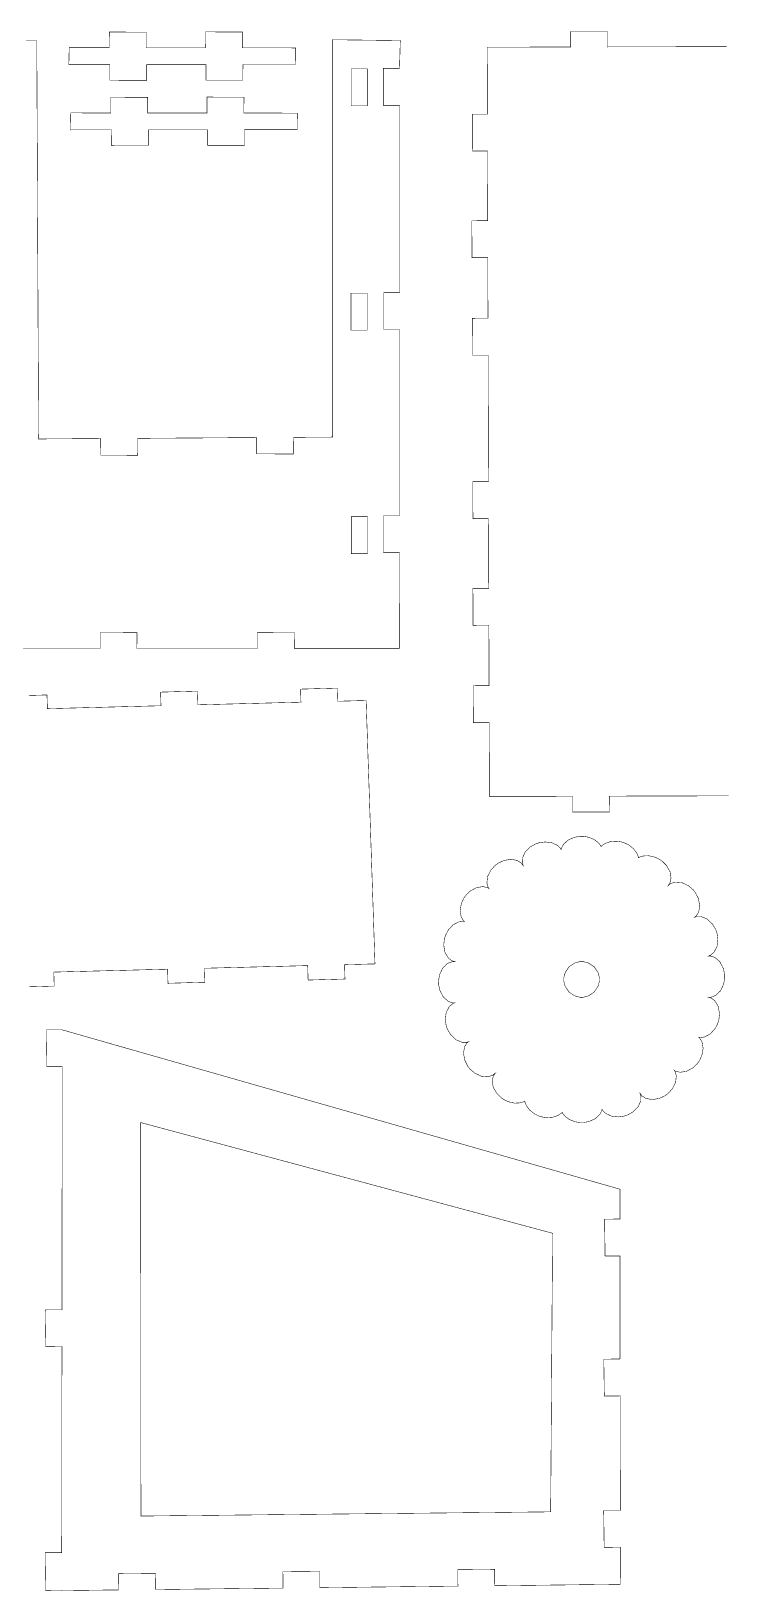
# Model space of a CAD drawing. Extents: x 0.7 to 27.4, y 1.6 to 10.2.
# Drawn here: x 9.51 to 13.16, y 2.01 to 10.21 of the extents above; entities that cross this region are included whole.
import ezdxf

# ---------------------------------------------------------------- set-up
doc = ezdxf.new("R2010")
doc.units = 0
doc.header["$MEASUREMENT"] = 0

msp = doc.modelspace()

# ---------------------------------------------------------------- linework, layer by layer
at = {"color": 0, "const_width": 0.00266}
for points in [[(10.6189, 10.2102), (10.6189, 10.2102), (10.6188, 10.1972), (10.6188, 10.1685), (10.6187, 10.1398), (10.6187, 10.1267), (10.6187, 10.1267), (10.6187, 10.1267), (10.6625, 10.1267), (10.7592, 10.1266), (10.8558, 10.1265), (10.8997, 10.1264), (10.8997, 10.1264), (10.8997, 10.1264), (10.8996, 10.1128), (10.8993, 10.0828), (10.899, 10.0529), (10.8989, 10.0393), (10.8989, 10.0393), (10.8989, 10.0393), (10.8556, 10.0393), (10.7604, 10.0391), (10.6652, 10.039), (10.622, 10.039), (10.622, 10.039), (10.622, 10.039), (10.6219, 10.0261), (10.6218, 9.99778), (10.6217, 9.96951), (10.6217, 9.9566), (10.6217, 9.9566), (10.6217, 9.9566), (10.6134, 9.95665), (10.5914, 9.95671), (10.5603, 9.95682), (10.5246, 9.95688), (10.489, 9.95697), (10.4579, 9.95708), (10.4359, 9.95714), (10.4276, 9.95714), (10.4276, 9.95714), (10.4276, 9.95714), (10.4276, 9.96989), (10.4277, 9.99794), (10.4277, 10.026), (10.4278, 10.0387), (10.4278, 10.0387), (10.4278, 10.0387), (10.4143, 10.0387), (10.379, 10.0387), (10.329, 10.0387), (10.2717, 10.0386), (10.2144, 10.0385), (10.1644, 10.0385), (10.1291, 10.0385), (10.1157, 10.0384), (10.1157, 10.0384), (10.1157, 10.0384), (10.1156, 10.0256), (10.1156, 9.99718), (10.1155, 9.96881), (10.1155, 9.95589), (10.1155, 9.95589), (10.1155, 9.95589), (10.1071, 9.95594), (10.0851, 9.956), (10.054, 9.95611), (10.0183, 9.95617), (9.98269, 9.95628), (9.95161, 9.95638), (9.92958, 9.95643), (9.92128, 9.95643), (9.92128, 9.95643), (9.92128, 9.95643), (9.92128, 9.96924), (9.92139, 9.99735), (9.92144, 10.0254), (9.9215, 10.0382), (9.9215, 10.0382), (9.9215, 10.0382), (9.91222, 10.0382), (9.88775, 10.0382), (9.85319, 10.0381), (9.81358, 10.0381), (9.77393, 10.038), (9.73936, 10.038), (9.7149, 10.038), (9.70568, 10.0379), (9.70568, 10.0379), (9.70568, 10.0379), (9.70594, 10.0519), (9.7066, 10.0827), (9.70725, 10.1135), (9.70757, 10.1274), (9.70757, 10.1274), (9.70757, 10.1274), (9.71658, 10.1274), (9.74046, 10.1274), (9.77419, 10.1274), (9.81287, 10.1274), (9.85151, 10.1273), (9.88525, 10.1273), (9.90912, 10.1273), (9.91818, 10.1273), (9.91818, 10.1273), (9.91818, 10.1273), (9.91818, 10.1403), (9.91829, 10.1687), (9.9184, 10.1971), (9.91846, 10.21), (9.91846, 10.21), (9.91846, 10.21), (9.92676, 10.21), (9.94879, 10.21), (9.97988, 10.2098), (10.0155, 10.2097), (10.0511, 10.2097), (10.0822, 10.2096), (10.1042, 10.2095), (10.1126, 10.2095), (10.1126, 10.2095), (10.1126, 10.2095), (10.1125, 10.1966), (10.1125, 10.1683), (10.1124, 10.14), (10.1124, 10.1271), (10.1124, 10.1271), (10.1124, 10.1271), (10.1258, 10.1271), (10.1611, 10.1271), (10.2111, 10.1271), (10.2684, 10.127), (10.3257, 10.127), (10.3757, 10.1269), (10.411, 10.1269), (10.4245, 10.1268), (10.4245, 10.1268), (10.4245, 10.1268), (10.4245, 10.14), (10.4246, 10.1688), (10.4246, 10.1976), (10.4247, 10.2107), (10.4247, 10.2107), (10.4247, 10.2107), (10.433, 10.2107), (10.455, 10.2107), (10.4861, 10.2106), (10.5217, 10.2104), (10.5574, 10.2104), (10.5885, 10.2103), (10.6105, 10.2102), (10.6189, 10.2102), (10.6189, 10.2102)], [(11.1913, 10.0162), (11.2769, 10.0162), (11.2769, 9.82206), (11.1913, 9.82206), (11.1913, 10.0162)], [(10.6272, 9.86724), (10.6272, 9.86724), (10.6272, 9.85422), (10.6271, 9.82547), (10.627, 9.79676), (10.627, 9.78369), (10.627, 9.78369), (10.627, 9.78369), (10.6709, 9.78369), (10.7676, 9.78358), (10.8642, 9.78353), (10.9082, 9.78347), (10.9082, 9.78347), (10.9082, 9.78347), (10.908, 9.76986), (10.9077, 9.7399), (10.9074, 9.70996), (10.9073, 9.69629), (10.9073, 9.69629), (10.9073, 9.69629), (10.864, 9.69629), (10.7688, 9.69618), (10.6736, 9.69607), (10.6303, 9.69601), (10.6303, 9.69601), (10.6303, 9.69601), (10.6303, 9.68317), (10.6302, 9.65483), (10.6301, 9.62651), (10.6301, 9.61361), (10.6301, 9.61361), (10.6301, 9.61361), (10.6217, 9.61367), (10.5997, 9.61372), (10.5686, 9.61382), (10.533, 9.61387), (10.4973, 9.61399), (10.4663, 9.6141), (10.4442, 9.61415), (10.4359, 9.61415), (10.4359, 9.61415), (10.4359, 9.61415), (10.4359, 9.62696), (10.436, 9.655), (10.4361, 9.68306), (10.4361, 9.69581), (10.4361, 9.69581), (10.4361, 9.69581), (10.4227, 9.69581), (10.3874, 9.69575), (10.3373, 9.69569), (10.2801, 9.69564), (10.2228, 9.69558), (10.1727, 9.69553), (10.1374, 9.69547), (10.124, 9.69542), (10.124, 9.69542), (10.124, 9.69542), (10.124, 9.68257), (10.1239, 9.65419), (10.1238, 9.62582), (10.1238, 9.6129), (10.1238, 9.6129), (10.1238, 9.6129), (10.1155, 9.61296), (10.0934, 9.61301), (10.0623, 9.61313), (10.0267, 9.61317), (9.99104, 9.61328), (9.95996, 9.61339), (9.93793, 9.61344), (9.92964, 9.61344), (9.92964, 9.61344), (9.92964, 9.61344), (9.92964, 9.62625), (9.92974, 9.65435), (9.92985, 9.68246), (9.9299, 9.69521), (9.9299, 9.69521), (9.9299, 9.69521), (9.92062, 9.69521), (9.89615, 9.69521), (9.8616, 9.69515), (9.822, 9.6951), (9.78233, 9.6951), (9.74778, 9.69504), (9.72331, 9.69504), (9.71408, 9.69499), (9.71408, 9.69499), (9.71408, 9.69499), (9.71436, 9.70899), (9.715, 9.73975), (9.7156, 9.77056), (9.71593, 9.7845), (9.71593, 9.7845), (9.71593, 9.7845), (9.72493, 9.7845), (9.74881, 9.7845), (9.78256, 9.78444), (9.82124, 9.7844), (9.85992, 9.7844), (9.89367, 9.78435), (9.91754, 9.78435), (9.9266, 9.78429), (9.9266, 9.78429), (9.9266, 9.78429), (9.9266, 9.79725), (9.92671, 9.82568), (9.92676, 9.85417), (9.92681, 9.86708), (9.92681, 9.86708), (9.92681, 9.86708), (9.93511, 9.86708), (9.95714, 9.86703), (9.98822, 9.86692), (10.0239, 9.86681), (10.0595, 9.86675), (10.0906, 9.86664), (10.1126, 9.8666), (10.121, 9.86654), (10.121, 9.86654), (10.121, 9.86654), (10.1209, 9.85368), (10.1208, 9.82536), (10.1207, 9.79704), (10.1207, 9.78412), (10.1207, 9.78412), (10.1207, 9.78412), (10.1341, 9.78412), (10.1694, 9.78412), (10.2195, 9.78407), (10.2768, 9.78401), (10.334, 9.78396), (10.3841, 9.7839), (10.4194, 9.7839), (10.4328, 9.78386), (10.4328, 9.78386), (10.4328, 9.78386), (10.4328, 9.79699), (10.4329, 9.82585), (10.4331, 9.85471), (10.4331, 9.86778), (10.4331, 9.86778), (10.4331, 9.86778), (10.4414, 9.86778), (10.4634, 9.86774), (10.4945, 9.86762), (10.5302, 9.86751), (10.5658, 9.86746), (10.5968, 9.86735), (10.6189, 9.86729), (10.6272, 9.86724), (10.6272, 9.86724)], [(11.1907, 8.83578), (11.2762, 8.83578), (11.2762, 8.6416), (11.1907, 8.6416), (11.1907, 8.83578)], [(11.1921, 7.65978), (11.2776, 7.65978), (11.2776, 7.4656), (11.1921, 7.4656), (11.1921, 7.65978)], [(12.4045, 5.97825), (12.413, 5.97825), (12.4384, 5.97424), (12.468, 5.963), (12.4914, 5.94586), (12.5042, 5.93007), (12.507, 5.9241), (12.5113, 5.92904), (12.5281, 5.94049), (12.5555, 5.95014), (12.5871, 5.95242), (12.6126, 5.949), (12.6207, 5.94656), (12.6288, 5.94417), (12.6521, 5.93294), (12.6771, 5.91363), (12.6947, 5.89046), (12.7024, 5.87164), (12.7033, 5.86513), (12.7089, 5.8686), (12.7283, 5.87478), (12.7573, 5.87619), (12.7883, 5.86936), (12.8117, 5.85872), (12.8188, 5.854), (12.8276, 5.84825), (12.8505, 5.82563), (12.8698, 5.79226), (12.8752, 5.75819), (12.8695, 5.73394), (12.8652, 5.72743), (12.8652, 5.72743), (12.8621, 5.72276), (12.859, 5.71804), (12.859, 5.71804), (12.859, 5.71804), (12.8634, 5.72151), (12.8679, 5.72499), (12.8679, 5.72499), (12.874, 5.72982), (12.8977, 5.73742), (12.9321, 5.73475), (12.9668, 5.71821), (12.9913, 5.69726), (12.9978, 5.68896), (13.0042, 5.68072), (13.0187, 5.65192), (13.0263, 5.61415), (13.0206, 5.58014), (13.0074, 5.55897), (13.0014, 5.55419), (13.0014, 5.55419), (12.9996, 5.55279), (12.9996, 5.55279), (12.9996, 5.55279), (13.0017, 5.55354), (13.0017, 5.55354), (13.0091, 5.55615), (13.0339, 5.55599), (13.0658, 5.54264), (13.0935, 5.51594), (13.1101, 5.48839), (13.1137, 5.47846), (13.1172, 5.46858), (13.1218, 5.43674), (13.1172, 5.39849), (13.101, 5.368), (13.0819, 5.35206), (13.0746, 5.34944), (13.0746, 5.34944), (13.0728, 5.34879), (13.0728, 5.34879), (13.0728, 5.34879), (13.0747, 5.34879), (13.0747, 5.34879), (13.0825, 5.34901), (13.106, 5.34099), (13.132, 5.31831), (13.15, 5.28424), (13.1571, 5.25282), (13.1573, 5.24229), (13.1573, 5.24229), (13.1573, 5.24229), (13.1573, 5.24229), (13.1576, 5.23182), (13.1519, 5.20008), (13.1355, 5.16525), (13.1105, 5.14139), (13.0873, 5.13232), (13.0796, 5.13211), (13.0796, 5.13211), (13.0717, 5.13194), (13.0717, 5.13194), (13.0717, 5.13194), (13.0755, 5.13081), (13.0793, 5.12961), (13.0793, 5.12961), (13.0866, 5.12733), (13.1064, 5.11225), (13.1239, 5.08247), (13.1302, 5.04449), (13.1268, 5.01247), (13.1237, 5.00239), (13.1208, 4.99278), (13.1063, 4.96565), (13.0813, 4.93832), (13.0518, 4.92275), (13.0283, 4.9196), (13.021, 4.92106), (13.0266, 4.91618), (13.0385, 4.89561), (13.044, 4.86274), (13.0375, 4.82633), (13.0248, 4.79833), (13.019, 4.7901), (13.013, 4.78163), (12.9899, 4.75971), (12.9563, 4.74154), (12.9224, 4.73687), (12.8985, 4.74283), (12.8922, 4.74713), (12.8966, 4.74083), (12.903, 4.71712), (12.899, 4.68311), (12.8815, 4.64919), (12.8601, 4.62565), (12.8517, 4.61947), (12.8433, 4.61322), (12.8141, 4.59961), (12.7762, 4.59299), (12.7423, 4.59967), (12.7216, 4.61339), (12.717, 4.61963), (12.717, 4.61963), (12.7144, 4.62315), (12.7117, 4.62663), (12.7117, 4.62663), (12.7117, 4.62663), (12.7131, 4.6225), (12.7144, 4.61833), (12.7144, 4.61833), (12.7168, 4.61094), (12.7158, 4.5861), (12.7015, 4.55469), (12.674, 4.52772), (12.6459, 4.51199), (12.636, 4.50874), (12.6266, 4.50575), (12.5971, 4.5019), (12.5612, 4.50597), (12.5318, 4.51992), (12.5154, 4.53603), (12.512, 4.54249), (12.5108, 4.53532), (12.5002, 4.51492), (12.4764, 4.49262), (12.4436, 4.47771), (12.4143, 4.47228), (12.4045, 4.47228), (12.396, 4.47228), (12.3706, 4.47635), (12.341, 4.48757), (12.3175, 4.50478), (12.3048, 4.52056), (12.302, 4.52647), (12.2976, 4.5216), (12.2809, 4.51014), (12.2535, 4.50043), (12.2219, 4.49815), (12.1964, 4.50163), (12.1883, 4.50401), (12.1802, 4.50646), (12.157, 4.51764), (12.1318, 4.53694), (12.1143, 4.56011), (12.1066, 4.57894), (12.1057, 4.58539), (12.1001, 4.58197), (12.0807, 4.57579), (12.0517, 4.57438), (12.0208, 4.58128), (11.9973, 4.5919), (11.9902, 4.59651), (11.9814, 4.60232), (11.9586, 4.625), (11.9392, 4.65831), (11.9338, 4.69243), (11.9396, 4.71664), (11.9438, 4.7231), (11.9438, 4.7231), (11.9469, 4.72781), (11.95, 4.73247), (11.95, 4.73247), (11.95, 4.73247), (11.9456, 4.729), (11.9411, 4.72553), (11.9411, 4.72553), (11.935, 4.72076), (11.9113, 4.71317), (11.8769, 4.71582), (11.8421, 4.73236), (11.8177, 4.75331), (11.8112, 4.76156), (11.8047, 4.76986), (11.7903, 4.79867), (11.7827, 4.83643), (11.7884, 4.87044), (11.8015, 4.89154), (11.8077, 4.89632), (11.8077, 4.89632), (11.8095, 4.89774), (11.8095, 4.89774), (11.8095, 4.89774), (11.8073, 4.89697), (11.8073, 4.89697), (11.8, 4.89437), (11.7751, 4.89458), (11.7433, 4.90793), (11.7154, 4.93463), (11.6989, 4.96218), (11.6954, 4.97206), (11.6918, 4.98199), (11.6872, 5.01383), (11.6918, 5.05208), (11.708, 5.08263), (11.7271, 5.09853), (11.7344, 5.10113), (11.7344, 5.10113), (11.7363, 5.10178), (11.7363, 5.10178), (11.7363, 5.10178), (11.7343, 5.10172), (11.7343, 5.10172), (11.7265, 5.10157), (11.703, 5.1096), (11.677, 5.13226), (11.659, 5.16635), (11.652, 5.19775), (11.6518, 5.20822), (11.6515, 5.21875), (11.6571, 5.25049), (11.6736, 5.28532), (11.6985, 5.30919), (11.7216, 5.31825), (11.7294, 5.31842), (11.7294, 5.31842), (11.7373, 5.31858), (11.7373, 5.31858), (11.7373, 5.31858), (11.7336, 5.31976), (11.7298, 5.3209), (11.7298, 5.3209), (11.7224, 5.32324), (11.7026, 5.33832), (11.6851, 5.36811), (11.6788, 5.40608), (11.6821, 5.4381), (11.6853, 5.44814), (11.6853, 5.44814), (11.6853, 5.44819), (11.6853, 5.44819), (11.6883, 5.45785), (11.7027, 5.48497), (11.7277, 5.51226), (11.7572, 5.52789), (11.7807, 5.53093), (11.7881, 5.52946), (11.7824, 5.5344), (11.7706, 5.55496), (11.765, 5.58783), (11.7715, 5.62429), (11.7842, 5.65229), (11.79, 5.66049), (11.796, 5.669), (11.8191, 5.69092), (11.8527, 5.7091), (11.8866, 5.71371), (11.9104, 5.70774), (11.9168, 5.70344), (11.9124, 5.70979), (11.906, 5.73351), (11.9099, 5.76747), (11.9275, 5.80138), (11.9489, 5.82493), (11.9573, 5.83106), (11.9658, 5.83729), (11.9949, 5.85097), (12.0328, 5.85758), (12.0667, 5.85092), (12.0875, 5.83724), (12.0921, 5.83094), (12.0921, 5.83094), (12.0947, 5.82742), (12.0973, 5.82389), (12.0973, 5.82389), (12.0973, 5.82389), (12.096, 5.82807), (12.0946, 5.83219), (12.0946, 5.83219), (12.0922, 5.83963), (12.0932, 5.86447), (12.1075, 5.89589), (12.135, 5.9229), (12.1631, 5.93858), (12.1731, 5.94179), (12.1824, 5.94482), (12.2119, 5.94868), (12.2477, 5.94461), (12.2772, 5.93072), (12.2936, 5.91461), (12.297, 5.9081), (12.2982, 5.91531), (12.3089, 5.93571), (12.3326, 5.95796), (12.3654, 5.97288), (12.3947, 5.97825), (12.4045, 5.97825)], [(12.4045, 5.31901), (12.3953, 5.31901), (12.368, 5.31168), (12.3382, 5.29161), (12.3181, 5.26178), (12.3108, 5.23443), (12.3108, 5.22526), (12.3108, 5.21615), (12.3181, 5.18881), (12.3382, 5.15901), (12.368, 5.13889), (12.3953, 5.13151), (12.4045, 5.13151), (12.4136, 5.13151), (12.441, 5.13889), (12.4708, 5.15901), (12.4909, 5.18881), (12.4983, 5.21615), (12.4983, 5.22526), (12.4983, 5.23443), (12.4909, 5.26178), (12.4708, 5.29161), (12.441, 5.31168), (12.4136, 5.31901), (12.4045, 5.31901)], [(12.4045, 5.31901), (12.3953, 5.31901), (12.368, 5.31168), (12.3382, 5.29161), (12.3181, 5.26178), (12.3108, 5.23443), (12.3108, 5.22526), (12.3108, 5.21615), (12.3181, 5.18881), (12.3382, 5.15901), (12.368, 5.13889), (12.3953, 5.13151), (12.4045, 5.13151), (12.4136, 5.13151), (12.441, 5.13889), (12.4708, 5.15901), (12.4909, 5.18881), (12.4983, 5.21615), (12.4983, 5.22526), (12.4983, 5.23443), (12.4909, 5.26178), (12.4708, 5.29161), (12.441, 5.31168), (12.4136, 5.31901), (12.4045, 5.31901)], [(12.4045, 5.31901), (12.3953, 5.31901), (12.368, 5.31168), (12.3382, 5.29161), (12.3181, 5.26178), (12.3108, 5.23443), (12.3108, 5.22526), (12.3108, 5.21615), (12.3181, 5.18881), (12.3382, 5.15901), (12.368, 5.13889), (12.3953, 5.13151), (12.4045, 5.13151), (12.4136, 5.13151), (12.441, 5.13889), (12.4708, 5.15901), (12.4909, 5.18881), (12.4983, 5.21615), (12.4983, 5.22526), (12.4983, 5.23443), (12.4909, 5.26178), (12.4708, 5.29161), (12.441, 5.31168), (12.4136, 5.31901), (12.4045, 5.31901)], [(12.4045, 5.31901), (12.3953, 5.31901), (12.368, 5.31168), (12.3382, 5.29161), (12.3181, 5.26178), (12.3108, 5.23443), (12.3108, 5.22526), (12.3108, 5.21615), (12.3181, 5.18881), (12.3382, 5.15901), (12.368, 5.13889), (12.3953, 5.13151), (12.4045, 5.13151), (12.4136, 5.13151), (12.441, 5.13889), (12.4708, 5.15901), (12.4909, 5.18881), (12.4983, 5.21615), (12.4983, 5.22526), (12.4983, 5.23443), (12.4909, 5.26178), (12.4708, 5.29161), (12.441, 5.31168), (12.4136, 5.31901), (12.4045, 5.31901)], [(12.4045, 5.31901), (12.3953, 5.31901), (12.368, 5.31168), (12.3382, 5.29156), (12.3181, 5.26178), (12.3108, 5.23443), (12.3108, 5.22526), (12.3108, 5.21615), (12.3181, 5.18881), (12.3382, 5.15901), (12.368, 5.13889), (12.3953, 5.13151), (12.4045, 5.13151), (12.4136, 5.13151), (12.441, 5.13889), (12.4708, 5.15901), (12.4909, 5.18881), (12.4983, 5.21615), (12.4983, 5.22526), (12.4983, 5.23443), (12.4909, 5.26178), (12.4708, 5.29156), (12.441, 5.31168), (12.4136, 5.31901), (12.4045, 5.31901)], [(12.4045, 5.31901), (12.3953, 5.31901), (12.368, 5.31168), (12.3382, 5.29156), (12.3181, 5.26178), (12.3108, 5.23443), (12.3108, 5.22526), (12.3108, 5.21615), (12.3181, 5.18881), (12.3382, 5.15901), (12.368, 5.13889), (12.3953, 5.13151), (12.4045, 5.13151), (12.4136, 5.13151), (12.441, 5.13889), (12.4708, 5.15901), (12.4909, 5.18881), (12.4983, 5.21615), (12.4983, 5.22526), (12.4983, 5.23443), (12.4909, 5.26178), (12.4708, 5.29156), (12.441, 5.31168), (12.4136, 5.31901), (12.4045, 5.31901)], [(12.4045, 5.31901), (12.3953, 5.31901), (12.368, 5.31168), (12.3382, 5.29156), (12.3181, 5.26178), (12.3108, 5.23443), (12.3108, 5.22526), (12.3108, 5.21615), (12.3181, 5.18881), (12.3382, 5.15901), (12.368, 5.13889), (12.3953, 5.13151), (12.4045, 5.13151), (12.4136, 5.13151), (12.441, 5.13889), (12.4708, 5.15901), (12.4909, 5.18881), (12.4983, 5.21615), (12.4983, 5.22526), (12.4983, 5.23443), (12.4909, 5.26178), (12.4708, 5.29156), (12.441, 5.31168), (12.4136, 5.31901), (12.4045, 5.31901)], [(12.4045, 5.31901), (12.3953, 5.31901), (12.368, 5.31168), (12.3382, 5.29156), (12.3181, 5.26178), (12.3108, 5.23443), (12.3108, 5.22526), (12.3108, 5.21615), (12.3181, 5.18881), (12.3382, 5.15901), (12.368, 5.13889), (12.3953, 5.13151), (12.4045, 5.13151), (12.4136, 5.13151), (12.441, 5.13889), (12.4708, 5.15901), (12.4909, 5.18881), (12.4983, 5.21615), (12.4983, 5.22526), (12.4983, 5.23443), (12.4909, 5.26178), (12.4708, 5.29156), (12.441, 5.31168), (12.4136, 5.31901), (12.4045, 5.31901)], [(12.4045, 5.31901), (12.3953, 5.31901), (12.368, 5.31168), (12.3382, 5.29156), (12.3181, 5.26178), (12.3108, 5.23443), (12.3108, 5.22526), (12.3108, 5.21615), (12.3181, 5.18881), (12.3382, 5.15901), (12.368, 5.13889), (12.3953, 5.13151), (12.4045, 5.13151), (12.4136, 5.13151), (12.441, 5.13889), (12.4708, 5.15901), (12.4909, 5.18881), (12.4983, 5.21615), (12.4983, 5.22526), (12.4983, 5.23443), (12.4909, 5.26178), (12.4708, 5.29156), (12.441, 5.31168), (12.4136, 5.31901), (12.4045, 5.31901)], [(12.4045, 5.31901), (12.3953, 5.31901), (12.368, 5.31168), (12.3382, 5.29156), (12.3181, 5.26178), (12.3108, 5.23443), (12.3108, 5.22526), (12.3108, 5.21615), (12.3181, 5.18881), (12.3382, 5.15901), (12.368, 5.13889), (12.3953, 5.13151), (12.4045, 5.13151), (12.4136, 5.13151), (12.441, 5.13889), (12.4708, 5.15901), (12.4909, 5.18881), (12.4983, 5.21615), (12.4983, 5.22526), (12.4983, 5.23443), (12.4909, 5.26178), (12.4708, 5.29156), (12.441, 5.31168), (12.4136, 5.31901), (12.4045, 5.31901)], [(12.4045, 5.31901), (12.3953, 5.31901), (12.368, 5.31168), (12.3382, 5.29156), (12.3181, 5.26178), (12.3108, 5.23443), (12.3108, 5.22526), (12.3108, 5.21615), (12.3181, 5.18881), (12.3382, 5.15901), (12.368, 5.13889), (12.3953, 5.13151), (12.4045, 5.13151), (12.4136, 5.13151), (12.441, 5.13889), (12.4708, 5.15901), (12.4909, 5.18881), (12.4983, 5.21615), (12.4983, 5.22526), (12.4983, 5.23443), (12.4909, 5.26178), (12.4708, 5.29156), (12.441, 5.31168), (12.4136, 5.31901), (12.4045, 5.31901)], [(12.4045, 5.31901), (12.3953, 5.31901), (12.368, 5.31168), (12.3382, 5.29156), (12.3181, 5.26178), (12.3108, 5.23443), (12.3108, 5.22526), (12.3108, 5.21615), (12.3181, 5.18881), (12.3382, 5.15901), (12.368, 5.13889), (12.3953, 5.13151), (12.4045, 5.13151), (12.4136, 5.13151), (12.441, 5.13889), (12.4708, 5.15901), (12.4909, 5.18881), (12.4983, 5.21615), (12.4983, 5.22526), (12.4983, 5.23443), (12.4909, 5.26178), (12.4708, 5.29156), (12.441, 5.31168), (12.4136, 5.31901), (12.4045, 5.31901)], [(12.4045, 5.31901), (12.3953, 5.31901), (12.368, 5.31168), (12.3382, 5.29156), (12.3181, 5.26178), (12.3108, 5.23443), (12.3108, 5.22526), (12.3108, 5.21615), (12.3181, 5.18881), (12.3382, 5.15901), (12.368, 5.13889), (12.3953, 5.13151), (12.4045, 5.13151), (12.4136, 5.13151), (12.441, 5.13889), (12.4708, 5.15901), (12.4909, 5.18881), (12.4983, 5.21615), (12.4983, 5.22526), (12.4983, 5.23443), (12.4909, 5.26178), (12.4708, 5.29156), (12.441, 5.31168), (12.4136, 5.31901), (12.4045, 5.31901)], [(12.4045, 5.31901), (12.3953, 5.31901), (12.368, 5.31168), (12.3382, 5.29156), (12.3181, 5.26178), (12.3108, 5.23443), (12.3108, 5.22526), (12.3108, 5.21615), (12.3181, 5.18881), (12.3382, 5.15901), (12.368, 5.13889), (12.3953, 5.13151), (12.4045, 5.13151), (12.4136, 5.13151), (12.441, 5.13889), (12.4708, 5.15901), (12.4909, 5.18881), (12.4983, 5.21615), (12.4983, 5.22526), (12.4983, 5.23443), (12.4909, 5.26178), (12.4708, 5.29156), (12.441, 5.31168), (12.4136, 5.31901), (12.4045, 5.31901)], [(12.4045, 5.31901), (12.3953, 5.31901), (12.368, 5.31168), (12.3382, 5.29156), (12.3181, 5.26178), (12.3108, 5.23443), (12.3108, 5.22526), (12.3108, 5.21615), (12.3181, 5.18881), (12.3382, 5.15901), (12.368, 5.13889), (12.3953, 5.13151), (12.4045, 5.13151), (12.4136, 5.13151), (12.441, 5.13889), (12.4708, 5.15901), (12.4909, 5.18881), (12.4983, 5.21615), (12.4983, 5.22526), (12.4983, 5.23443), (12.4909, 5.26178), (12.4708, 5.29156), (12.441, 5.31168), (12.4136, 5.31901), (12.4045, 5.31901)], [(12.4045, 5.31901), (12.3953, 5.31901), (12.368, 5.31168), (12.3382, 5.29156), (12.3181, 5.26178), (12.3108, 5.23443), (12.3108, 5.22526), (12.3108, 5.21615), (12.3181, 5.18881), (12.3382, 5.15901), (12.368, 5.13889), (12.3953, 5.13151), (12.4045, 5.13151), (12.4136, 5.13151), (12.441, 5.13889), (12.4708, 5.15901), (12.4909, 5.18881), (12.4983, 5.21615), (12.4983, 5.22526), (12.4983, 5.23443), (12.4909, 5.26178), (12.4708, 5.29156), (12.441, 5.31168), (12.4136, 5.31901), (12.4045, 5.31901)], [(12.4045, 5.31901), (12.3953, 5.31901), (12.368, 5.31168), (12.3382, 5.29156), (12.3181, 5.26178), (12.3108, 5.23443), (12.3108, 5.22526), (12.3108, 5.21615), (12.3181, 5.18881), (12.3382, 5.15901), (12.368, 5.13889), (12.3953, 5.13151), (12.4045, 5.13151), (12.4136, 5.13151), (12.441, 5.13889), (12.4708, 5.15901), (12.4909, 5.18881), (12.4983, 5.21615), (12.4983, 5.22526), (12.4983, 5.23443), (12.4909, 5.26178), (12.4708, 5.29156), (12.441, 5.31168), (12.4136, 5.31901), (12.4045, 5.31901)], [(12.4045, 5.31901), (12.3953, 5.31901), (12.368, 5.31168), (12.3382, 5.29156), (12.3181, 5.26178), (12.3108, 5.23443), (12.3108, 5.22526), (12.3108, 5.21615), (12.3181, 5.18881), (12.3382, 5.15901), (12.368, 5.13889), (12.3953, 5.13151), (12.4045, 5.13151), (12.4136, 5.13151), (12.441, 5.13889), (12.4708, 5.15901), (12.4909, 5.18881), (12.4983, 5.21615), (12.4983, 5.22526), (12.4983, 5.23443), (12.4909, 5.26178), (12.4708, 5.29156), (12.441, 5.31168), (12.4136, 5.31901), (12.4045, 5.31901)], [(12.4045, 5.31901), (12.3953, 5.31901), (12.368, 5.31168), (12.3382, 5.29156), (12.3181, 5.26178), (12.3108, 5.23443), (12.3108, 5.22526), (12.3108, 5.21615), (12.3181, 5.18881), (12.3382, 5.15901), (12.368, 5.13889), (12.3953, 5.13151), (12.4045, 5.13151), (12.4136, 5.13151), (12.441, 5.13889), (12.4708, 5.15901), (12.4909, 5.18881), (12.4983, 5.21615), (12.4983, 5.22526), (12.4983, 5.23443), (12.4909, 5.26178), (12.4708, 5.29156), (12.441, 5.31168), (12.4136, 5.31901), (12.4045, 5.31901)], [(12.4045, 5.31901), (12.3953, 5.31901), (12.368, 5.31168), (12.3382, 5.29156), (12.3181, 5.26178), (12.3108, 5.23443), (12.3108, 5.22526), (12.3108, 5.21615), (12.3181, 5.18881), (12.3382, 5.15901), (12.368, 5.13889), (12.3953, 5.13151), (12.4045, 5.13151), (12.4136, 5.13151), (12.441, 5.13889), (12.4708, 5.15901), (12.4909, 5.18881), (12.4983, 5.21615), (12.4983, 5.22526), (12.4983, 5.23443), (12.4909, 5.26178), (12.4708, 5.29156), (12.441, 5.31168), (12.4136, 5.31901), (12.4045, 5.31901)], [(12.4045, 5.31901), (12.3953, 5.31901), (12.368, 5.31168), (12.3382, 5.29156), (12.3181, 5.26178), (12.3108, 5.23443), (12.3108, 5.22526), (12.3108, 5.21615), (12.3181, 5.18881), (12.3382, 5.15901), (12.368, 5.13889), (12.3953, 5.13151), (12.4045, 5.13151), (12.4136, 5.13151), (12.441, 5.13889), (12.4708, 5.15901), (12.4909, 5.18881), (12.4983, 5.21615), (12.4983, 5.22526), (12.4983, 5.23443), (12.4909, 5.26178), (12.4708, 5.29156), (12.441, 5.31168), (12.4136, 5.31901), (12.4045, 5.31901)], [(9.6709, 4.9599), (9.6709, 4.9599), (9.70383, 4.95053), (9.79699, 4.92393), (9.94174, 4.88254), (10.1295, 4.82894), (10.3517, 4.76546), (10.5996, 4.69467), (10.8648, 4.61893), (11.1385, 4.54075), (11.4123, 4.46257), (11.6774, 4.38683), (11.9253, 4.31603), (12.1475, 4.25256), (12.3353, 4.19894), (12.48, 4.15756), (12.5732, 4.13097), (12.6062, 4.12153), (12.6062, 4.12153), (12.6062, 4.12153), (12.6062, 4.11481), (12.6062, 4.097), (12.6062, 4.07189), (12.6062, 4.04303), (12.6062, 4.01421), (12.6062, 3.9891), (12.6062, 3.97131), (12.6063, 3.96451), (12.6063, 3.96451), (12.6063, 3.96451), (12.5936, 3.96446), (12.5659, 3.96436), (12.538, 3.96425), (12.5254, 3.96414), (12.5254, 3.96414), (12.5254, 3.96414), (12.5256, 3.95583), (12.5258, 3.93392), (12.5262, 3.90294), (12.5267, 3.86735), (12.5272, 3.83182), (12.5276, 3.80083), (12.5278, 3.77892), (12.528, 3.77056), (12.528, 3.77056), (12.528, 3.77056), (12.5402, 3.77051), (12.5672, 3.7704), (12.5941, 3.77029), (12.6063, 3.77018), (12.6063, 3.77018), (12.6063, 3.77018), (12.6063, 3.74696), (12.6064, 3.6856), (12.6064, 3.59885), (12.6066, 3.49946), (12.6066, 3.40007), (12.6067, 3.31332), (12.6067, 3.25196), (12.6068, 3.22868), (12.6068, 3.22868), (12.6068, 3.22868), (12.5934, 3.22846), (12.5641, 3.22786), (12.5347, 3.22732), (12.5214, 3.22706), (12.5214, 3.22706), (12.5214, 3.22706), (12.5214, 3.21875), (12.5217, 3.19678), (12.5221, 3.16569), (12.5226, 3.13004), (12.5231, 3.09446), (12.5234, 3.06338), (12.5238, 3.04139), (12.5239, 3.03304), (12.5239, 3.03304), (12.5239, 3.03304), (12.5372, 3.03321), (12.5666, 3.03358), (12.596, 3.03396), (12.6094, 3.03407), (12.6094, 3.03407), (12.6094, 3.03407), (12.6093, 3.00819), (12.6092, 2.93994), (12.609, 2.84343), (12.6088, 2.73275), (12.6087, 2.62213), (12.6085, 2.52561), (12.6083, 2.45736), (12.6083, 2.43143), (12.6083, 2.43143), (12.6083, 2.43143), (12.5946, 2.43143), (12.5646, 2.43143), (12.5344, 2.43143), (12.5208, 2.43138), (12.5208, 2.43138), (12.5208, 2.43138), (12.5208, 2.42307), (12.5211, 2.40104), (12.5215, 2.36996), (12.522, 2.33431), (12.5224, 2.29867), (12.5228, 2.26758), (12.5231, 2.24556), (12.5232, 2.23719), (12.5232, 2.23719), (12.5232, 2.23719), (12.5365, 2.23736), (12.5659, 2.23774), (12.5952, 2.23813), (12.6086, 2.23822), (12.6086, 2.23822), (12.6086, 2.23822), (12.6086, 2.22987), (12.6085, 2.20774), (12.6083, 2.17643), (12.6081, 2.14057), (12.608, 2.10471), (12.6078, 2.0734), (12.6077, 2.05126), (12.6077, 2.04286), (12.6077, 2.04286), (12.6077, 2.04286), (12.5793, 2.04258), (12.5045, 2.04172), (12.3988, 2.04053), (12.2775, 2.03911), (12.1563, 2.03776), (12.0505, 2.03657), (11.9757, 2.03569), (11.9474, 2.03537), (11.9474, 2.03537), (11.9474, 2.03537), (11.9473, 2.04883), (11.9471, 2.07835), (11.9468, 2.10792), (11.9467, 2.12131), (11.9467, 2.12131), (11.9467, 2.12131), (11.9384, 2.12125), (11.9163, 2.12104), (11.8852, 2.12076), (11.8496, 2.12044), (11.814, 2.12011), (11.7829, 2.11985), (11.7608, 2.11963), (11.7526, 2.11951), (11.7526, 2.11951), (11.7526, 2.11951), (11.7527, 2.10613), (11.7531, 2.0765), (11.7534, 2.04688), (11.7536, 2.03342), (11.7536, 2.03342), (11.7536, 2.03342), (11.7224, 2.0331), (11.64, 2.03213), (11.5237, 2.03076), (11.3902, 2.02924), (11.2567, 2.02772), (11.1403, 2.02636), (11.058, 2.02539), (11.0268, 2.02501), (11.0268, 2.02501), (11.0268, 2.02501), (11.0267, 2.03836), (11.0266, 2.0676), (11.0265, 2.0969), (11.0264, 2.11019), (11.0264, 2.11019), (11.0264, 2.11019), (11.0181, 2.11014), (10.996, 2.10992), (10.965, 2.10965), (10.9294, 2.10932), (10.8937, 2.109), (10.8626, 2.10872), (10.8406, 2.10851), (10.8323, 2.1084), (10.8323, 2.1084), (10.8323, 2.1084), (10.8324, 2.09506), (10.8327, 2.06565), (10.8331, 2.03624), (10.8332, 2.02285), (10.8332, 2.02285), (10.8332, 2.02285), (10.8044, 2.02257), (10.7285, 2.02171), (10.6212, 2.02051), (10.4981, 2.0191), (10.3751, 2.01774), (10.2677, 2.01654), (10.1918, 2.01568), (10.163, 2.01535), (10.163, 2.01535), (10.163, 2.01535), (10.1628, 2.02869), (10.1624, 2.05806), (10.1621, 2.08746), (10.1619, 2.10075), (10.1619, 2.10075), (10.1619, 2.10075), (10.1535, 2.10069), (10.1315, 2.10047), (10.1004, 2.10021), (10.0648, 2.09987), (10.0291, 2.09956), (9.99804, 2.09928), (9.97601, 2.09907), (9.96772, 2.09896), (9.96772, 2.09896), (9.96772, 2.09896), (9.96767, 2.08561), (9.96756, 2.05615), (9.96739, 2.02669), (9.96739, 2.01329), (9.96739, 2.01329), (9.96739, 2.01329), (9.95454, 2.01318), (9.92062, 2.01281), (9.87272, 2.01226), (9.81776, 2.01161), (9.76281, 2.01101), (9.7149, 2.01047), (9.68099, 2.0101), (9.66818, 2.00993), (9.66818, 2.00993), (9.66818, 2.00993), (9.66775, 2.0121), (9.66775, 2.0121), (9.66775, 2.0121), (9.65451, 2.01199), (9.62543, 2.01167), (9.59631, 2.01133), (9.58311, 2.01118), (9.58311, 2.01118), (9.58311, 2.01118), (9.58301, 2.01975), (9.58268, 2.04221), (9.58231, 2.07394), (9.58188, 2.11035), (9.58143, 2.14681), (9.58106, 2.17854), (9.58074, 2.20101), (9.58068, 2.20953), (9.58068, 2.20953), (9.58068, 2.20953), (9.59435, 2.20953), (9.62451, 2.20953), (9.65463, 2.20953), (9.66835, 2.20947), (9.66835, 2.20947), (9.66835, 2.20947), (9.66835, 2.25612), (9.66846, 2.37901), (9.66868, 2.55274), (9.66883, 2.75185), (9.669, 2.95101), (9.66922, 3.12472), (9.66932, 3.24761), (9.66938, 3.29422), (9.66938, 3.29422), (9.66938, 3.29422), (9.65614, 3.294), (9.62706, 3.29346), (9.59793, 3.29297), (9.58475, 3.29269), (9.58475, 3.29269), (9.58475, 3.29269), (9.58464, 3.30106), (9.58436, 3.32308), (9.58399, 3.35417), (9.58356, 3.38976), (9.58306, 3.4254), (9.58268, 3.45649), (9.58242, 3.47851), (9.58236, 3.48682), (9.58236, 3.48682), (9.58236, 3.48682), (9.59597, 3.48687), (9.62592, 3.48687), (9.65588, 3.48687), (9.66954, 3.48687), (9.66954, 3.48687), (9.66954, 3.48687), (9.66954, 3.50125), (9.66954, 3.54189), (9.66965, 3.60499), (9.66971, 3.68679), (9.66982, 3.78364), (9.66986, 3.89171), (9.66997, 4.00732), (9.67014, 4.12663), (9.67025, 4.24593), (9.67036, 4.36154), (9.67042, 4.46962), (9.67051, 4.56646), (9.67057, 4.64828), (9.67068, 4.71137), (9.67068, 4.75201), (9.67074, 4.76633), (9.67074, 4.76633), (9.67074, 4.76633), (9.6581, 4.76633), (9.63043, 4.76633), (9.60275, 4.76633), (9.59017, 4.76628), (9.59017, 4.76628), (9.59017, 4.76628), (9.59006, 4.77463), (9.58979, 4.79665), (9.58942, 4.82775), (9.58897, 4.86333), (9.58849, 4.89899), (9.58811, 4.93007), (9.58783, 4.9521), (9.58778, 4.96039), (9.58778, 4.96039), (9.58778, 4.96039), (9.60075, 4.96035), (9.62935, 4.96018), (9.65788, 4.96001), (9.6709, 4.9599), (9.6709, 4.9599)], [(12.2517, 3.88976), (12.2517, 3.88976), (12.2273, 3.89632), (12.1585, 3.91482), (12.0516, 3.94358), (11.9129, 3.98085), (11.7488, 4.0249), (11.5657, 4.07417), (11.3698, 4.12679), (11.1676, 4.1811), (10.9654, 4.23546), (10.7696, 4.28808), (10.5865, 4.33735), (10.4224, 4.3814), (10.2837, 4.41868), (10.1768, 4.44743), (10.108, 4.46593), (10.0837, 4.47244), (10.0837, 4.47244), (10.0837, 4.47244), (10.0837, 4.44922), (10.0837, 4.38351), (10.0838, 4.28142), (10.0839, 4.14893), (10.084, 3.99224), (10.0841, 3.81733), (10.0842, 3.63032), (10.0844, 3.43718), (10.0845, 3.24408), (10.0847, 3.05707), (10.0848, 2.88217), (10.0849, 2.72547), (10.085, 2.59299), (10.0851, 2.49089), (10.0851, 2.42518), (10.0852, 2.40192), (10.0852, 2.40192), (10.0852, 2.40192), (10.1094, 2.40218), (10.1778, 2.40289), (10.2842, 2.40397), (10.4221, 2.40539), (10.5853, 2.40707), (10.7675, 2.4089), (10.9622, 2.41092), (11.1634, 2.41297), (11.3645, 2.41504), (11.5592, 2.41704), (11.7414, 2.41889), (11.9046, 2.42057), (12.0425, 2.42199), (12.1489, 2.42307), (12.2173, 2.42378), (12.2416, 2.42399), (12.2416, 2.42399), (12.2416, 2.42399), (12.2417, 2.44049), (12.242, 2.48699), (12.2425, 2.55931), (12.2432, 2.65306), (12.2439, 2.764), (12.2447, 2.88781), (12.2457, 3.02018), (12.2466, 3.1569), (12.2476, 3.29363), (12.2485, 3.426), (12.2493, 3.54981), (12.2501, 3.66075), (12.2507, 3.7545), (12.2513, 3.82682), (12.2515, 3.87332), (12.2517, 3.88976), (12.2517, 3.88976)]]:
    msp.add_lwpolyline(points, close=True, dxfattribs=at)
for points in [[(13.179, 6.19125), (13.152, 6.19119), (13.0808, 6.19103), (12.9803, 6.19081), (12.8649, 6.19049), (12.7495, 6.19021), (12.6489, 6.19), (12.5778, 6.18983), (12.5508, 6.18972), (12.5508, 6.18972), (12.5508, 6.18972), (12.5508, 6.17676), (12.5508, 6.14817), (12.5509, 6.11957), (12.5509, 6.10656), (12.5509, 6.10656), (12.5509, 6.10656), (12.5426, 6.10656), (12.5206, 6.1065), (12.4895, 6.10644), (12.4538, 6.10633), (12.4182, 6.10628), (12.3871, 6.10622), (12.3651, 6.10618), (12.3568, 6.10612), (12.3568, 6.10612), (12.3568, 6.10612), (12.3567, 6.11914), (12.3567, 6.14774), (12.3566, 6.17632), (12.3566, 6.18929), (12.3566, 6.18929), (12.3566, 6.18929), (12.3378, 6.18929), (12.2882, 6.18918), (12.2182, 6.18896), (12.1378, 6.18881), (12.0575, 6.18864), (11.9874, 6.18842), (11.9378, 6.18832), (11.9191, 6.18826), (11.9191, 6.18826), (11.9191, 6.18826), (11.919, 6.20497), (11.9188, 6.24897), (11.9187, 6.31119), (11.9185, 6.38249), (11.9182, 6.45378), (11.9181, 6.516), (11.9179, 6.56), (11.9179, 6.57667), (11.9179, 6.57667), (11.9179, 6.57667), (11.9049, 6.57661), (11.8763, 6.57644), (11.8476, 6.57633), (11.8346, 6.57622), (11.8346, 6.57622), (11.8346, 6.57622), (11.8345, 6.58458), (11.8344, 6.60661), (11.8342, 6.63769), (11.8341, 6.67333), (11.8339, 6.70899), (11.8338, 6.74007), (11.8337, 6.7621), (11.8337, 6.7704), (11.8337, 6.7704), (11.8337, 6.7704), (11.8467, 6.77051), (11.8755, 6.77061), (11.9042, 6.77072), (11.9173, 6.77078), (11.9173, 6.77078), (11.9173, 6.77078), (11.9173, 6.7845), (11.9172, 6.82053), (11.917, 6.87153), (11.9168, 6.92996), (11.9167, 6.98844), (11.9165, 7.03944), (11.9164, 7.07547), (11.9164, 7.08914), (11.9164, 7.08914), (11.9164, 7.08914), (11.9034, 7.08908), (11.8748, 7.08892), (11.8461, 7.08882), (11.8332, 7.08871), (11.8332, 7.08871), (11.8332, 7.08871), (11.8331, 7.09706), (11.833, 7.11908), (11.8328, 7.15018), (11.8327, 7.18582), (11.8325, 7.22146), (11.8324, 7.25256), (11.8323, 7.27458), (11.8323, 7.28288), (11.8323, 7.28288), (11.8323, 7.28288), (11.8453, 7.28299), (11.874, 7.2831), (11.9028, 7.28326), (11.9158, 7.28331), (11.9158, 7.28331), (11.9158, 7.28331), (11.9158, 7.2991), (11.9156, 7.34065), (11.9155, 7.39936), (11.9153, 7.46669), (11.9151, 7.53407), (11.9149, 7.59278), (11.9148, 7.63433), (11.9148, 7.65007), (11.9148, 7.65007), (11.9148, 7.65007), (11.9019, 7.65001), (11.8736, 7.6499), (11.8453, 7.64979), (11.8325, 7.64968), (11.8325, 7.64968), (11.8325, 7.64968), (11.8325, 7.65804), (11.8324, 7.68007), (11.8322, 7.71115), (11.832, 7.74681), (11.8319, 7.78244), (11.8317, 7.81353), (11.8316, 7.83556), (11.8316, 7.84386), (11.8316, 7.84386), (11.8316, 7.84386), (11.8445, 7.84397), (11.8729, 7.84407), (11.9013, 7.84418), (11.9142, 7.84424), (11.9142, 7.84424), (11.9142, 7.84424), (11.9141, 7.87289), (11.9139, 7.94835), (11.9136, 8.05501), (11.9133, 8.17725), (11.9129, 8.29953), (11.9125, 8.40619), (11.9123, 8.48167), (11.9123, 8.51025), (11.9123, 8.51025), (11.9123, 8.51025), (11.8994, 8.51019), (11.8712, 8.51004), (11.8431, 8.50993), (11.8303, 8.50982), (11.8303, 8.50982), (11.8303, 8.50982), (11.8302, 8.51818), (11.8301, 8.54021), (11.83, 8.57129), (11.8298, 8.60693), (11.8296, 8.64258), (11.8294, 8.67367), (11.8293, 8.69569), (11.8293, 8.704), (11.8293, 8.704), (11.8293, 8.704), (11.8422, 8.7041), (11.8705, 8.70421), (11.8988, 8.70432), (11.9117, 8.70438), (11.9117, 8.70438), (11.9117, 8.70438), (11.9116, 8.7181), (11.9115, 8.75418), (11.9113, 8.80524), (11.9112, 8.86376), (11.911, 8.92231), (11.9109, 8.97336), (11.9107, 9.00944), (11.9107, 9.02311), (11.9107, 9.02311), (11.9107, 9.02311), (11.8977, 9.02306), (11.8692, 9.02294), (11.8407, 9.02285), (11.8277, 9.02274), (11.8277, 9.02274), (11.8277, 9.02274), (11.8276, 9.03108), (11.8275, 9.05311), (11.8274, 9.08421), (11.8272, 9.11985), (11.827, 9.15549), (11.8269, 9.18658), (11.8268, 9.20861), (11.8268, 9.2169), (11.8268, 9.2169), (11.8268, 9.2169), (11.8398, 9.21701), (11.8684, 9.21713), (11.8971, 9.21724), (11.9102, 9.21729), (11.9102, 9.21729), (11.9102, 9.21729), (11.9101, 9.23307), (11.91, 9.27463), (11.9098, 9.33339), (11.9096, 9.40072), (11.9094, 9.4681), (11.9092, 9.52686), (11.9091, 9.56842), (11.9091, 9.58415), (11.9091, 9.58415), (11.9091, 9.58415), (11.8967, 9.5841), (11.8695, 9.58399), (11.8422, 9.58388), (11.8298, 9.58376), (11.8298, 9.58376), (11.8298, 9.58376), (11.8298, 9.59213), (11.8296, 9.61415), (11.8295, 9.64524), (11.8293, 9.68083), (11.8292, 9.71647), (11.829, 9.74756), (11.8289, 9.76958), (11.8289, 9.77789), (11.8289, 9.77789), (11.8289, 9.77789), (11.8289, 9.77789), (11.8413, 9.778), (11.8687, 9.7781), (11.8961, 9.77821), (11.9086, 9.77826), (11.9086, 9.77826), (11.9086, 9.77826), (11.9085, 9.7934), (11.9084, 9.83328), (11.9082, 9.88965), (11.908, 9.95426), (11.9079, 10.0189), (11.9077, 10.0753), (11.9076, 10.1151), (11.9076, 10.1302), (11.9076, 10.1302), (11.9076, 10.1302), (11.9264, 10.1303), (11.9761, 10.1304), (12.0465, 10.1306), (12.1271, 10.1308), (12.2077, 10.1309), (12.2781, 10.1311), (12.3278, 10.1312), (12.3467, 10.1312), (12.3467, 10.1312), (12.3467, 10.1312), (12.3467, 10.144), (12.3466, 10.172), (12.3465, 10.2), (12.3465, 10.2127), (12.3465, 10.2127), (12.3465, 10.2127), (12.3548, 10.2128), (12.3768, 10.2128), (12.4079, 10.2129), (12.4436, 10.2129), (12.4792, 10.213), (12.5103, 10.2131), (12.5323, 10.2131), (12.5407, 10.2131), (12.5407, 10.2131), (12.5407, 10.2131), (12.5407, 10.2004), (12.5408, 10.1724), (12.5408, 10.1444), (12.5408, 10.1317), (12.5408, 10.1317), (12.5408, 10.1317), (12.5677, 10.1318), (12.6387, 10.1319), (12.739, 10.1322), (12.8539, 10.1324), (12.9689, 10.1328), (13.0692, 10.133), (13.1402, 10.1331), (13.1671, 10.1332)], [(9.48107, 10.1641), (9.52154, 10.1641), (9.53694, 10.1641), (9.53694, 10.1641), (9.53694, 10.1641), (9.537, 10.1406), (9.53733, 10.0741), (9.53782, 9.97076), (9.53842, 9.83669), (9.53917, 9.67817), (9.53999, 9.50119), (9.54081, 9.3119), (9.54172, 9.11649), (9.54264, 8.92111), (9.54346, 8.73182), (9.54428, 8.55485), (9.54503, 8.39632), (9.54562, 8.26226), (9.54611, 8.15896), (9.54644, 8.09244), (9.54656, 8.0689), (9.54656, 8.0689), (9.54656, 8.0689), (9.56054, 8.06901), (9.59754, 8.06928), (9.64985, 8.06961), (9.70979, 8.06999), (9.76969, 8.07036), (9.822, 8.07069), (9.859, 8.07096), (9.87304, 8.07101), (9.87304, 8.07101), (9.87304, 8.07101), (9.87321, 8.05735), (9.87358, 8.02729), (9.87392, 7.99724), (9.87414, 7.98351), (9.87414, 7.98351), (9.87414, 7.98351), (9.88243, 7.98351), (9.90446, 7.98351), (9.93554, 7.98346), (9.97119, 7.98335), (10.0068, 7.98329), (10.0379, 7.98324), (10.0599, 7.98324), (10.0683, 7.98318), (10.0683, 7.98318), (10.0683, 7.98318), (10.0684, 7.99713), (10.0686, 8.02772), (10.0687, 8.05838), (10.0688, 8.07226), (10.0688, 8.07226), (10.0688, 8.07226), (10.0957, 8.07249), (10.1665, 8.07292), (10.2666, 8.07357), (10.3814, 8.07428), (10.4962, 8.07503), (10.5962, 8.07568), (10.667, 8.07611), (10.694, 8.07628), (10.694, 8.07628), (10.694, 8.07628), (10.694, 8.06287), (10.6941, 8.03336), (10.6942, 8.0039), (10.6943, 7.99046), (10.6943, 7.99046), (10.6943, 7.99046), (10.7026, 7.99046), (10.7247, 7.99046), (10.7558, 7.9904), (10.7914, 7.99029), (10.827, 7.99024), (10.8581, 7.99018), (10.8802, 7.99018), (10.8885, 7.99013), (10.8885, 7.99013), (10.8885, 7.99013), (10.8887, 8.00379), (10.8891, 8.03386), (10.8895, 8.06396), (10.8898, 8.07758), (10.8898, 8.07758), (10.8898, 8.07758), (10.8985, 8.07769), (10.9216, 8.07781), (10.9543, 8.07801), (10.9918, 8.07824), (11.0293, 8.0785), (11.062, 8.07872), (11.0851, 8.07883), (11.0939, 8.07889), (11.0939, 8.07889), (11.0939, 8.07889), (11.0939, 8.10237), (11.0939, 8.16872), (11.0939, 8.27186), (11.0939, 8.40554), (11.0939, 8.56381), (11.0939, 8.7404), (11.094, 8.92919), (11.094, 9.12418), (11.094, 9.31917), (11.094, 9.50797), (11.094, 9.68457), (11.094, 9.84283), (11.094, 9.97651), (11.094, 10.0796), (11.094, 10.146), (11.0941, 10.1694), (11.0941, 10.1694), (11.0941, 10.1694), (11.1094, 10.1693), (11.1497, 10.1688), (11.2067, 10.1681), (11.2721, 10.1674), (11.3375, 10.1666), (11.3945, 10.166), (11.4348, 10.1655), (11.4502, 10.1653), (11.4502, 10.1653), (11.4502, 10.1653), (11.45, 10.159), (11.4495, 10.1424), (11.4489, 10.119), (11.4482, 10.0921), (11.4474, 10.0652), (11.4468, 10.0418), (11.4463, 10.0252), (11.4462, 10.0189), (11.4462, 10.0189), (11.4462, 10.0189), (11.4328, 10.0189), (11.4034, 10.0189), (11.374, 10.0189), (11.3607, 10.0189), (11.3607, 10.0189), (11.3607, 10.0189), (11.3607, 10.0106), (11.3607, 9.98856), (11.3607, 9.95747), (11.3607, 9.92182), (11.3607, 9.88618), (11.3607, 9.85508), (11.3607, 9.83306), (11.3607, 9.82471), (11.3607, 9.82471), (11.3607, 9.82471), (11.374, 9.82471), (11.4034, 9.82471), (11.4328, 9.82471), (11.4462, 9.82471), (11.4462, 9.82471), (11.4462, 9.82471), (11.4462, 9.78239), (11.4462, 9.67068), (11.4462, 9.51275), (11.4462, 9.33171), (11.4462, 9.15072), (11.4462, 8.99278), (11.4462, 8.88108), (11.4462, 8.83871), (11.4462, 8.83871), (11.4462, 8.83871), (11.4332, 8.83871), (11.4048, 8.83871), (11.3764, 8.83871), (11.3635, 8.83871), (11.3635, 8.83871), (11.3635, 8.83871), (11.3635, 8.8304), (11.3635, 8.80838), (11.3635, 8.77729), (11.3635, 8.74164), (11.3635, 8.706), (11.3635, 8.67492), (11.3635, 8.65289), (11.3635, 8.64453), (11.3635, 8.64453), (11.3635, 8.64453), (11.3764, 8.64453), (11.4048, 8.64453), (11.4332, 8.64453), (11.4462, 8.64453), (11.4462, 8.64453), (11.4462, 8.64453), (11.4462, 8.60249), (11.4462, 8.49149), (11.4462, 8.33458), (11.4462, 8.15468), (11.4462, 7.97483), (11.4462, 7.81793), (11.4462, 7.70692), (11.4462, 7.66482), (11.4462, 7.66482), (11.4462, 7.66482), (11.4329, 7.66482), (11.4038, 7.66482), (11.3746, 7.66482), (11.3614, 7.66482), (11.3614, 7.66482), (11.3614, 7.66482), (11.3614, 7.65653), (11.3614, 7.6345), (11.3614, 7.6034), (11.3614, 7.56776), (11.3614, 7.53212), (11.3614, 7.50103), (11.3614, 7.479), (11.3614, 7.47065), (11.3614, 7.47065), (11.3614, 7.47065), (11.3746, 7.47065), (11.4038, 7.47065), (11.4329, 7.47065), (11.4462, 7.47065), (11.4462, 7.47065), (11.4462, 7.47065), (11.4461, 7.44906), (11.446, 7.39199), (11.4458, 7.31136), (11.4456, 7.21892), (11.4454, 7.12646), (11.4452, 7.04585), (11.445, 6.98876), (11.445, 6.96712), (11.445, 6.96712), (11.445, 6.96712), (11.4213, 6.96712), (11.3587, 6.96712), (11.2702, 6.96712), (11.1688, 6.96712), (11.0674, 6.96712), (10.9789, 6.96712), (10.9163, 6.96712), (10.8926, 6.96712), (10.8926, 6.96712), (10.8926, 6.96712), (10.8927, 6.98014), (10.8929, 7.00874), (10.8931, 7.03738), (10.8932, 7.05035), (10.8932, 7.05035), (10.8932, 7.05035), (10.8848, 7.05046), (10.8628, 7.05057), (10.8317, 7.05078), (10.7961, 7.051), (10.7604, 7.05126), (10.7293, 7.05149), (10.7073, 7.0516), (10.699, 7.05165), (10.699, 7.05165), (10.699, 7.05165), (10.6989, 7.03836), (10.6988, 7.00906), (10.6987, 6.97982), (10.6987, 6.96647), (10.6987, 6.96647), (10.6987, 6.96647), (10.6714, 6.96653), (10.5995, 6.96653), (10.4978, 6.96653), (10.3812, 6.96653), (10.2647, 6.96653), (10.163, 6.96653), (10.091, 6.96653), (10.0638, 6.96653), (10.0638, 6.96653), (10.0638, 6.96653), (10.0639, 6.97954), (10.0641, 7.00814), (10.0643, 7.03678), (10.0645, 7.04975), (10.0645, 7.04975), (10.0645, 7.04975), (10.0562, 7.04986), (10.0341, 7.04997), (10.003, 7.05018), (9.96739, 7.0504), (9.93175, 7.05067), (9.90067, 7.05089), (9.87864, 7.051), (9.87033, 7.05106), (9.87033, 7.05106), (9.87033, 7.05106), (9.87033, 7.03787), (9.8705, 7.00879), (9.87061, 6.97976), (9.87067, 6.96653), (9.87067, 6.96653), (9.87067, 6.96653), (9.84082, 6.96653), (9.76221, 6.96653), (9.6511, 6.96653), (9.52371, 6.96653), (9.39632, 6.96653)], [(9.49365, 6.71946), (9.52929, 6.72043), (9.56039, 6.72131), (9.58236, 6.7219), (9.59071, 6.72211), (9.59071, 6.72211), (9.59071, 6.72211), (9.59071, 6.72211), (9.59099, 6.71089), (9.59174, 6.68608), (9.59244, 6.66129), (9.59278, 6.65001), (9.59278, 6.65001), (9.59278, 6.65001), (9.61843, 6.65072), (9.68619, 6.6524), (9.78196, 6.65483), (9.89176, 6.65767), (10.0015, 6.66049), (10.0973, 6.66292), (10.165, 6.66461), (10.1908, 6.66525), (10.1908, 6.66525), (10.1908, 6.66525), (10.1904, 6.67649), (10.1897, 6.70111), (10.189, 6.72575), (10.1887, 6.73693), (10.1887, 6.73693), (10.1887, 6.73693), (10.197, 6.73719), (10.219, 6.73779), (10.2501, 6.73867), (10.2857, 6.73964), (10.3213, 6.74067), (10.3524, 6.74154), (10.3744, 6.74214), (10.3828, 6.74235), (10.3828, 6.74235), (10.3828, 6.74235), (10.383, 6.73112), (10.3838, 6.70628), (10.3845, 6.68147), (10.3848, 6.67019), (10.3848, 6.67019), (10.3848, 6.67019), (10.4081, 6.67079), (10.4696, 6.67236), (10.5564, 6.67458), (10.656, 6.67714), (10.7556, 6.67969), (10.8425, 6.68192), (10.904, 6.68349), (10.9273, 6.68403), (10.9273, 6.68403), (10.9273, 6.68403), (10.927, 6.69476), (10.9263, 6.71837), (10.9256, 6.74203), (10.9253, 6.75271), (10.9253, 6.75271), (10.9253, 6.75271), (10.9337, 6.75299), (10.9556, 6.75358), (10.9867, 6.75444), (11.0223, 6.75543), (11.058, 6.7564), (11.0891, 6.75726), (11.1111, 6.75786), (11.1194, 6.75808), (11.1194, 6.75808), (11.1194, 6.75808), (11.1197, 6.74729), (11.1204, 6.72353), (11.1211, 6.69982), (11.1214, 6.68896), (11.1214, 6.68896), (11.1214, 6.68896), (11.1278, 6.68918), (11.1447, 6.68961), (11.1685, 6.69021), (11.1959, 6.69092), (11.2232, 6.69163), (11.2471, 6.69222), (11.264, 6.69265), (11.2704, 6.69282), (11.2704, 6.69282), (11.2704, 6.69282), (11.2709, 6.67731), (11.2723, 6.63331), (11.2747, 6.56494), (11.2777, 6.47629), (11.2811, 6.37142), (11.2851, 6.25439), (11.2893, 6.12918), (11.2937, 5.99994), (11.298, 5.87071), (11.3022, 5.7455), (11.3062, 5.62847), (11.3096, 5.5236), (11.3126, 5.43494), (11.3149, 5.3666), (11.3164, 5.3226), (11.3169, 5.30701), (11.3169, 5.30701), (11.3169, 5.30701), (11.3101, 5.30686), (11.2919, 5.30643), (11.2663, 5.30578), (11.2369, 5.30501), (11.2076, 5.30425), (11.1819, 5.3036), (11.1638, 5.30317), (11.157, 5.30296), (11.157, 5.30296), (11.157, 5.30296), (11.1573, 5.29118), (11.158, 5.26519), (11.1587, 5.23926), (11.1591, 5.22743), (11.1591, 5.22743), (11.1591, 5.22743), (11.1507, 5.22721), (11.1288, 5.22661), (11.0977, 5.22575), (11.062, 5.22472), (11.0264, 5.22374), (10.9953, 5.22287), (10.9733, 5.22228), (10.965, 5.222), (10.965, 5.222), (10.965, 5.222), (10.9646, 5.23389), (10.9639, 5.26004), (10.9632, 5.28618), (10.9628, 5.29801), (10.9628, 5.29801), (10.9628, 5.29801), (10.9395, 5.29742), (10.8779, 5.29585), (10.7909, 5.29362), (10.6912, 5.29107), (10.5915, 5.28851), (10.5044, 5.28629), (10.4429, 5.28472), (10.4196, 5.28413), (10.4196, 5.28413), (10.4196, 5.28413), (10.4199, 5.27263), (10.4206, 5.24735), (10.4213, 5.22206), (10.4217, 5.2105), (10.4217, 5.2105), (10.4217, 5.2105), (10.4133, 5.21029), (10.3913, 5.20969), (10.3602, 5.20882), (10.3246, 5.20779), (10.289, 5.20682), (10.2579, 5.20594), (10.2359, 5.20535), (10.2276, 5.20508), (10.2276, 5.20508), (10.2276, 5.20508), (10.2272, 5.21669), (10.2265, 5.24214), (10.2258, 5.26764), (10.2255, 5.27919), (10.2255, 5.27919), (10.2255, 5.27919), (10.1997, 5.27854), (10.1319, 5.27681), (10.036, 5.27436), (9.926, 5.27154), (9.81603, 5.26878), (9.72011, 5.26633), (9.65229, 5.2646), (9.62657, 5.26389), (9.62657, 5.26389), (9.62657, 5.26389), (9.62685, 5.25239), (9.62761, 5.22711), (9.62831, 5.20182), (9.62864, 5.19026), (9.62864, 5.19026), (9.62864, 5.19026), (9.62028, 5.19006), (9.59831, 5.18946), (9.56722, 5.18858), (9.53157, 5.18756), (9.49593, 5.18658)]]:
    msp.add_lwpolyline(points, dxfattribs=at)

doc.saveas('drawing.dxf')
